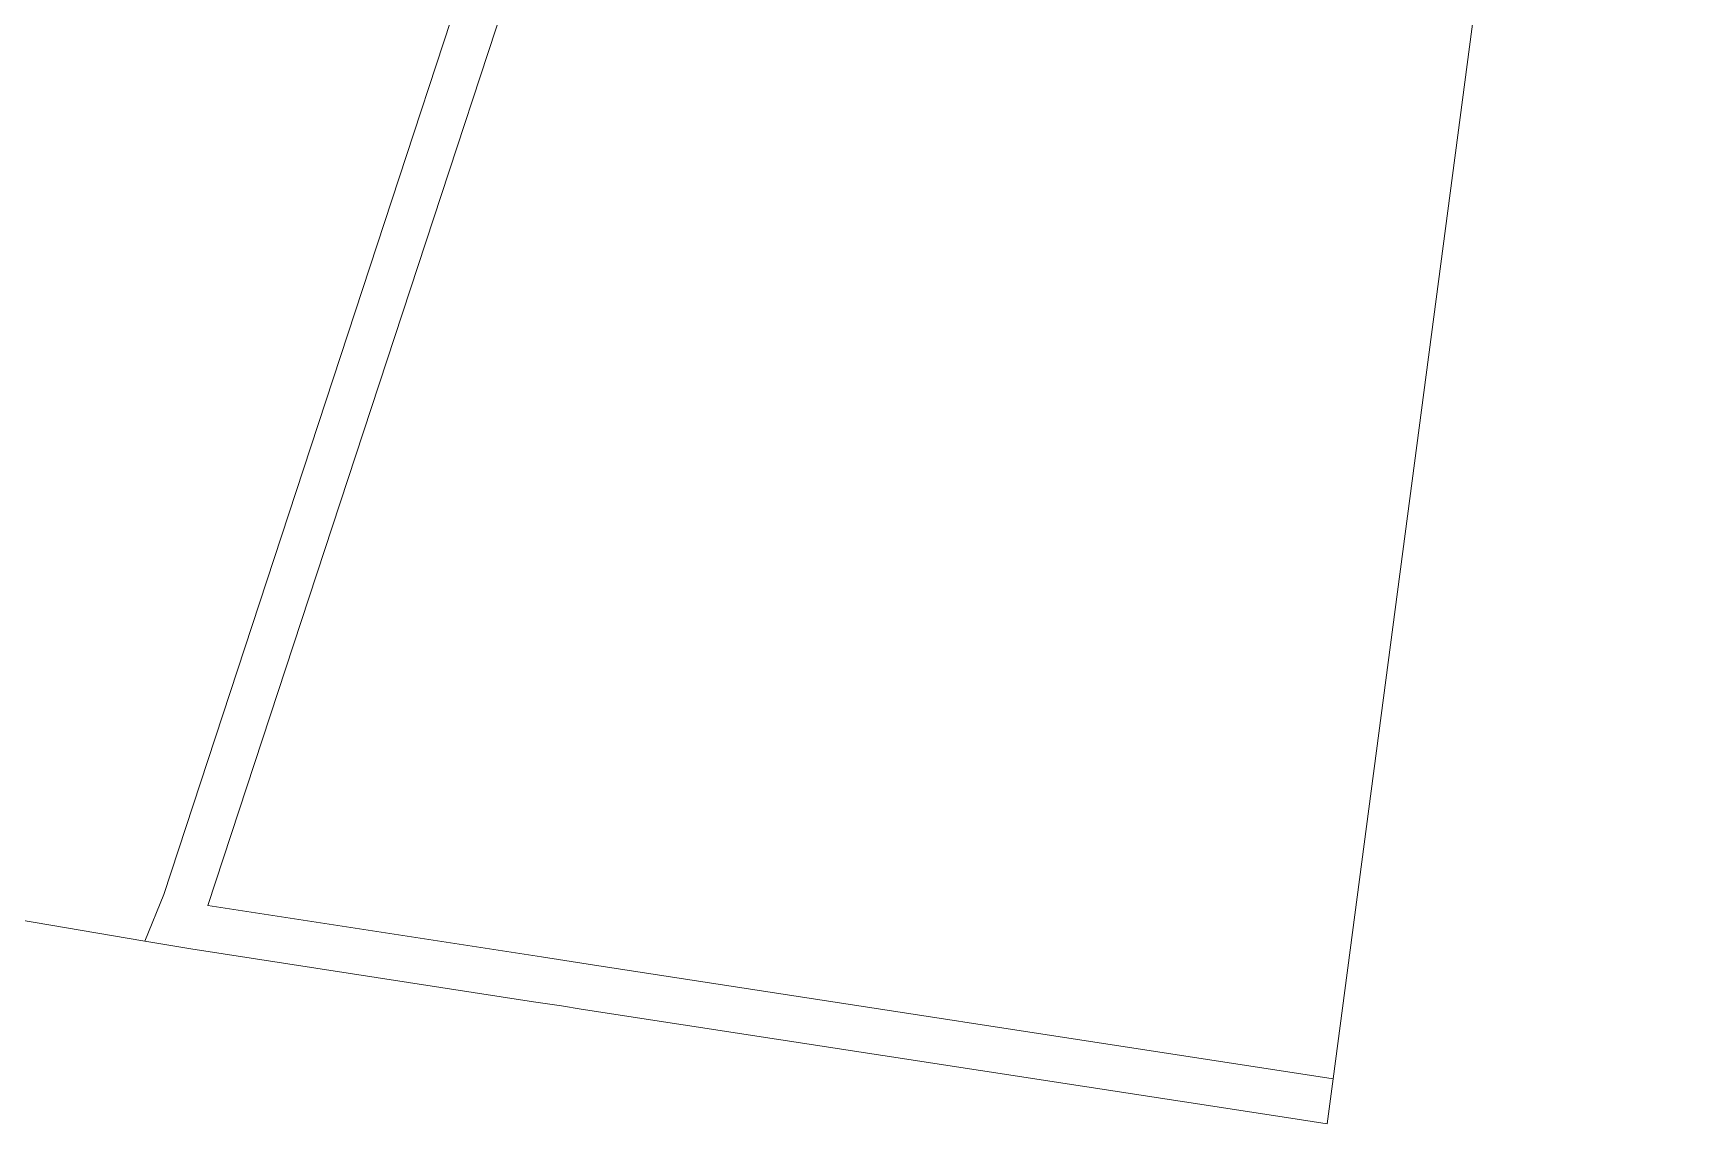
# Model space of a CAD drawing. Header units: metres. Extents: x 231386 to 238683, y 6156973 to 6161532.
# Drawn here: x 233826 to 234561, y 6157112 to 6157594 of the extents above; entities that cross this region are included whole.
import ezdxf

# ---------------------------------------------------------------- set-up
doc = ezdxf.new("R2010")
doc.units = ezdxf.units.M
doc.layers.add('Cadastre Land Parcels_SP_EXT', color=8, linetype='Continuous', lineweight=5)

msp = doc.modelspace()

# ---------------------------------------------------------------- linework, layer by layer
at = {"layer": 'Cadastre Land Parcels_SP_EXT', "linetype": 'Continuous'}
for points in [[(234508.68, 6157948.85), (234514.79, 6157994.66), (234561.17, 6158345.86), (234435.25, 6158310.25), (234281.35, 6158186.12), (234168.31, 6158015.98), (234160.06, 6157990.65), (234144.96, 6157944.8), (234140.24, 6157930.45), (234133.75, 6157910.72), (233903.1, 6157208.54), (234050.68, 6157185.84), (234071.33, 6157182.66), (234400.81, 6157131.97), (234508.68, 6157948.85)], [(233883.61, 6157213.42), (234114.67, 6157917.05), (234072.16, 6157943.92), (234001.26, 6157988.84), (233991.91, 6157994.9), (233566.01, 6158063.53), (233546.29, 6158066.63), (233524.39, 6157926.42), (233516.97, 6157878.8), (233421.96, 6157269.91), (233875.22, 6157192.75), (233883.61, 6157213.42)]]:
    msp.add_lwpolyline(points, close=True, dxfattribs=at)
msp.add_lwpolyline([(233566.01, 6158063.53), (233991.91, 6157994.9), (234001.26, 6157988.84), (234072.16, 6157943.92), (234114.67, 6157917.05), (233883.61, 6157213.42), (233875.22, 6157192.75), (233895.49, 6157189.34), (234047.09, 6157166.03), (234059.48, 6157164.13), (234068.22, 6157162.78), (234378.27, 6157115.11), (234398.17, 6157112.05), (234400.81, 6157131.97), (234071.33, 6157182.66), (234050.68, 6157185.84), (233903.1, 6157208.54), (234133.75, 6157910.72), (234140.24, 6157930.45), (234144.96, 6157944.8), (234160.06, 6157990.65), (234168.31, 6158015.98), (234281.35, 6158186.12)], dxfattribs=at)

doc.saveas('drawing.dxf')
